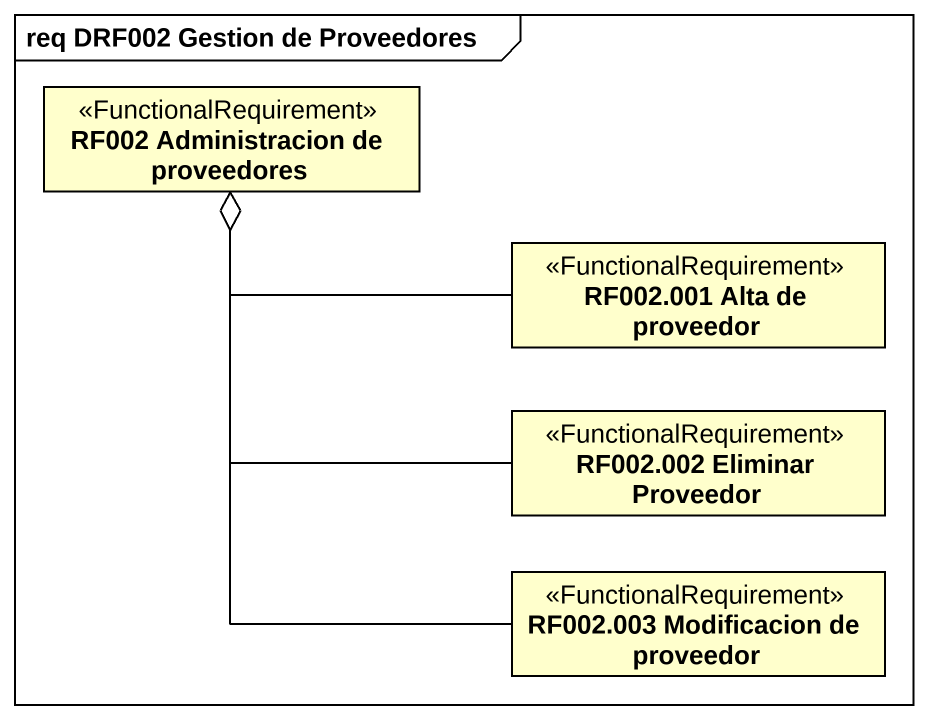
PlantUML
@startuml
mainframe req DRF002 Gestion de Proveedores
hide circle
hide empty members
class "RF002 Administracion de proveedores" as RF002_Administracion_de <<FunctionalRequirement>>
class "RF002.001 Alta de proveedor" as RF002_001_Alta_de_proveedor <<FunctionalRequirement>>
class "RF002.002 Eliminar Proveedor" as RF002_002_Eliminar_Proveedor <<FunctionalRequirement>>
class "RF002.003 Modificacion de proveedor" as RF002_003_Modificacion_de <<FunctionalRequirement>>
RF002_001_Alta_de_proveedor -left-o RF002_Administracion_de
RF002_002_Eliminar_Proveedor -up-o RF002_Administracion_de
RF002_003_Modificacion_de -up-o RF002_Administracion_de
@enduml
